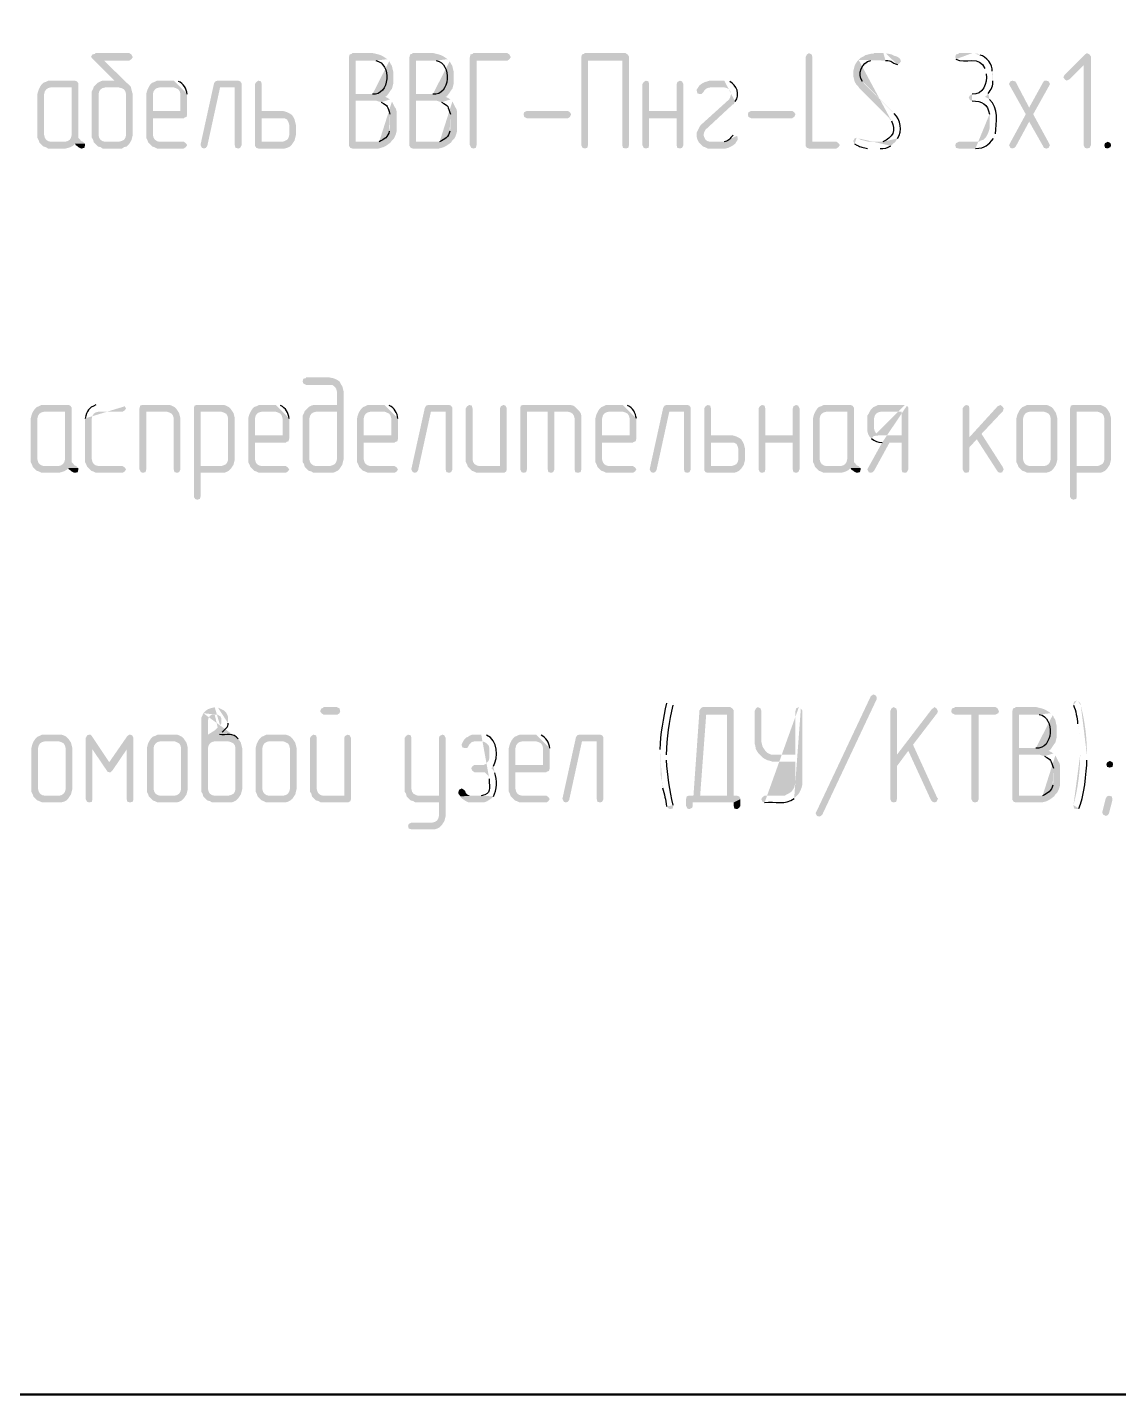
# Model space of a CAD drawing. Header units: millimetres. Extents: x -211 to 10565, y -2293 to 2244.
# Drawn here: x 5141.41 to 5175.8, y 10.02 to 53.11 of the extents above; entities that cross this region are included whole.
import ezdxf

# ---------------------------------------------------------------- set-up
doc = ezdxf.new("R2010")
doc.units = ezdxf.units.MM
doc.layers.add('PDF _Геометрия', color=7, linetype='Continuous')
doc.layers.add('PDF _Сплошная заливка', color=7, linetype='Continuous')

msp = doc.modelspace()

# ---------------------------------------------------------------- hatches: boundary and pattern name
at = {"layer": 'PDF _Сплошная заливка', "transparency": 33554559}
for points in [[(5144.629, 52.3), (5143.55, 52.3), (5143.55, 52.279), (5143.465, 52.258), (5143.423, 52.194), (5143.444, 52.152), (5144.163, 51.433), (5143.783, 51.433), (5143.719, 51.411), (5143.634, 51.369), (5143.507, 51.242), (5143.486, 51.179), (5143.444, 51.094), (5143.444, 49.634), (5143.486, 49.57), (5143.507, 49.486), (5143.867, 49.507), (5143.783, 49.528), (5143.719, 49.57), (5143.677, 49.634), (5143.656, 49.719), (5143.656, 51.009), (5143.677, 51.094), (5143.719, 51.157), (5143.783, 51.2), (5143.867, 51.221), (5144.29, 51.221), (5144.671, 51.242), (5144.608, 51.306), (5143.825, 52.067), (5144.629, 52.067), (5144.692, 52.11), (5144.735, 52.173), (5144.692, 52.258)], [(5152.31, 52.3), (5151.654, 52.3), (5151.633, 52.279), (5151.57, 52.258), (5151.548, 52.173), (5151.548, 49.38), (5151.591, 49.317), (5151.654, 49.295), (5152.479, 49.295), (5152.564, 49.317), (5152.628, 49.338), (5152.712, 49.38), (5152.776, 49.422), (5152.86, 49.486), (5151.76, 49.507), (5151.76, 50.798), (5152.416, 50.798), (5152.839, 50.84), (5152.776, 50.882), (5152.691, 50.925), (5152.733, 50.946), (5151.76, 51.009), (5151.76, 52.067), (5152.289, 52.067), (5152.755, 52.11), (5152.628, 52.194), (5152.543, 52.237), (5152.479, 52.258), (5152.395, 52.279)], [(5154.215, 52.3), (5153.559, 52.3), (5153.537, 52.279), (5153.474, 52.258), (5153.453, 52.173), (5153.453, 49.38), (5153.495, 49.317), (5153.559, 49.295), (5154.384, 49.295), (5154.469, 49.317), (5154.532, 49.338), (5154.617, 49.38), (5154.68, 49.422), (5154.765, 49.486), (5153.664, 49.507), (5153.664, 50.798), (5154.32, 50.798), (5154.744, 50.84), (5154.68, 50.882), (5154.595, 50.925), (5154.638, 50.946), (5153.664, 51.009), (5153.664, 52.067), (5154.193, 52.067), (5154.659, 52.11), (5154.532, 52.194), (5154.447, 52.237), (5154.384, 52.258), (5154.299, 52.279)], [(5156.542, 52.3), (5155.463, 52.3), (5155.442, 52.279), (5155.378, 52.258), (5155.357, 52.173), (5155.357, 49.401), (5155.4, 49.317), (5155.463, 49.295), (5155.548, 49.317), (5155.569, 49.401), (5155.569, 52.067), (5156.542, 52.067), (5156.606, 52.11), (5156.648, 52.173), (5156.606, 52.258)], [(5160.266, 52.3), (5158.976, 52.3), (5158.955, 52.279), (5158.891, 52.258), (5158.87, 52.173), (5158.87, 49.401), (5158.912, 49.317), (5158.976, 49.295), (5159.06, 49.317), (5159.081, 49.401), (5159.081, 52.067), (5160.161, 52.067), (5160.372, 52.173), (5160.372, 52.194), (5160.33, 52.258)], [(5160.372, 52.173), (5160.161, 52.067), (5160.161, 49.401), (5160.182, 49.317), (5160.266, 49.295), (5160.351, 49.317), (5160.372, 49.401)], [(5166.043, 52.3), (5165.98, 52.258), (5165.937, 52.173), (5165.937, 49.38), (5165.98, 49.317), (5166.043, 49.295), (5166.911, 49.295), (5166.974, 49.338), (5167.017, 49.401), (5166.974, 49.465), (5166.911, 49.507), (5166.149, 49.507), (5166.149, 52.194), (5166.128, 52.258)], [(5174.804, 52.3), (5174.74, 52.258), (5174.105, 51.623), (5174.063, 51.538), (5174.105, 51.475), (5174.169, 51.433), (5174.254, 51.475), (5174.698, 51.919), (5174.931, 52.194), (5174.888, 52.258)], [(5174.931, 52.194), (5174.698, 51.919), (5174.698, 49.401), (5174.74, 49.317), (5174.804, 49.295), (5174.888, 49.317), (5174.931, 49.401)], [(5142.915, 51.433), (5142.069, 51.433), (5141.984, 51.39), (5141.92, 51.369), (5141.857, 51.306), (5141.815, 51.242), (5142.809, 51.221), (5142.809, 49.719), (5142.788, 49.634), (5142.746, 49.57), (5142.682, 49.528), (5142.598, 49.507), (5142.153, 49.507), (5143.169, 49.507), (5143.105, 49.528), (5143.063, 49.592), (5143.021, 49.634), (5143.021, 51.348), (5142.978, 51.411)], [(5148.057, 51.433), (5147.401, 51.433), (5147.337, 51.411), (5147.295, 51.348), (5146.872, 49.422), (5146.872, 49.401), (5146.914, 49.317), (5146.978, 49.295), (5147.041, 49.317), (5147.084, 49.38), (5147.486, 51.221), (5147.951, 51.221), (5148.163, 51.327), (5148.163, 51.348), (5148.12, 51.411)], [(5148.163, 51.327), (5147.951, 51.221), (5147.951, 49.401), (5147.972, 49.317), (5148.057, 49.295), (5148.12, 49.317), (5148.163, 49.401)], [(5148.692, 51.433), (5148.628, 51.39), (5148.586, 51.327), (5148.586, 49.38), (5148.628, 49.317), (5148.692, 49.295), (5149.517, 49.295), (5149.602, 49.317), (5149.686, 49.359), (5149.75, 49.422), (5149.792, 49.486), (5148.798, 49.507), (5148.798, 50.248), (5149.454, 50.248), (5149.792, 50.29), (5149.75, 50.353), (5149.686, 50.396), (5149.602, 50.438), (5149.538, 50.459), (5149.454, 50.48), (5148.798, 50.48), (5148.798, 51.327), (5148.776, 51.411)], [(5160.901, 51.433), (5160.838, 51.39), (5160.795, 51.327), (5160.795, 49.401), (5160.838, 49.317), (5160.901, 49.295), (5160.986, 49.317), (5161.007, 49.401), (5161.007, 50.248), (5161.875, 50.248), (5161.007, 50.48), (5161.007, 51.327), (5160.986, 51.411)], [(5161.98, 51.433), (5161.896, 51.39), (5161.875, 51.327), (5161.875, 50.48), (5161.007, 50.48), (5161.875, 50.248), (5161.875, 49.401), (5161.896, 49.317), (5161.98, 49.295), (5162.044, 49.317), (5162.086, 49.401), (5162.086, 51.327), (5162.044, 51.411)], [(5172.455, 51.433), (5172.391, 51.411), (5172.349, 51.327), (5172.37, 51.284), (5172.878, 50.375), (5172.984, 50.142), (5173.428, 49.359), (5173.449, 49.317), (5173.513, 49.295), (5173.534, 49.295), (5173.598, 49.317), (5173.64, 49.401), (5173.619, 49.443), (5173.111, 50.375), (5172.984, 50.586), (5172.561, 51.39), (5172.54, 51.411)], [(5173.534, 51.433), (5173.471, 51.433), (5173.428, 51.39), (5172.984, 50.586), (5173.111, 50.375), (5173.619, 51.284), (5173.64, 51.327), (5173.598, 51.411)], [(5141.815, 51.242), (5141.772, 51.157), (5141.751, 51.094), (5141.73, 51.009), (5141.73, 49.634), (5141.772, 49.549), (5141.793, 49.486), (5141.857, 49.422), (5141.92, 49.359), (5141.984, 49.338), (5142.069, 49.295), (5142.619, 49.295), (5142.703, 49.317), (5142.767, 49.338), (5142.851, 49.38), (5142.915, 49.443), (5143.232, 49.443), (5143.169, 49.507), (5142.153, 49.507), (5142.069, 49.528), (5142.005, 49.57), (5141.963, 49.634), (5141.942, 49.719), (5141.942, 51.009), (5141.963, 51.094), (5142.005, 51.157), (5142.069, 51.2), (5142.153, 51.221), (5142.809, 51.221)], [(5144.671, 51.242), (5144.29, 51.221), (5144.375, 51.2), (5144.46, 51.157), (5144.502, 51.094), (5144.523, 51.009), (5144.523, 49.719), (5144.502, 49.634), (5144.46, 49.57), (5144.375, 49.528), (5144.29, 49.507), (5143.867, 49.507), (5143.507, 49.486), (5143.634, 49.359), (5143.719, 49.338), (5143.783, 49.295), (5144.396, 49.295), (5144.46, 49.338), (5144.544, 49.359), (5144.608, 49.422), (5144.692, 49.549), (5144.735, 49.719), (5144.735, 51.009), (5144.714, 51.073), (5144.692, 51.157)], [(5145.243, 51.242), (5145.2, 51.157), (5145.179, 51.094), (5145.158, 51.009), (5145.158, 49.634), (5145.2, 49.549), (5145.221, 49.486), (5145.348, 49.359), (5145.412, 49.338), (5145.497, 49.295), (5146.343, 49.295), (5146.406, 49.338), (5146.449, 49.401), (5146.406, 49.465), (5146.343, 49.507), (5145.581, 49.507), (5145.497, 49.528), (5145.433, 49.57), (5145.391, 49.634), (5145.37, 49.719), (5145.37, 50.248), (5146.343, 50.248), (5146.364, 50.269), (5146.428, 50.29), (5146.449, 50.375), (5145.37, 50.48), (5145.37, 51.009), (5145.391, 51.094), (5145.433, 51.157), (5145.497, 51.2), (5145.581, 51.221), (5146.026, 51.221)], [(5162.552, 51.221), (5162.509, 51.157), (5162.509, 51.115), (5162.531, 51.031), (5162.615, 51.009), (5162.658, 51.009), (5162.721, 51.073), (5162.742, 51.115), (5162.806, 51.179), (5162.848, 51.2), (5162.933, 51.221), (5163.377, 51.221)], [(5158.447, 50.248), (5157.156, 50.248), (5157.071, 50.29), (5157.05, 50.375), (5157.071, 50.438), (5157.156, 50.48), (5158.447, 50.48), (5158.51, 50.438), (5158.552, 50.375), (5158.51, 50.29)], [(5165.514, 50.248), (5164.223, 50.248), (5164.139, 50.29), (5164.118, 50.375), (5164.139, 50.438), (5164.223, 50.48), (5165.514, 50.48), (5165.578, 50.438), (5165.62, 50.375), (5165.578, 50.29)], [(5149.792, 50.29), (5149.454, 50.248), (5149.517, 50.248), (5149.602, 50.205), (5149.644, 50.121), (5149.665, 50.036), (5149.665, 49.719), (5149.644, 49.634), (5149.602, 49.57), (5149.517, 49.528), (5149.454, 49.507), (5148.798, 49.507), (5149.792, 49.486), (5149.834, 49.549), (5149.877, 49.719), (5149.877, 50.036), (5149.834, 50.205)], [(5172.878, 50.375), (5172.37, 49.443), (5172.349, 49.401), (5172.391, 49.317), (5172.455, 49.295), (5172.518, 49.317), (5172.561, 49.359), (5172.984, 50.142)], [(5143.232, 49.443), (5142.915, 49.443), (5142.936, 49.401), (5143, 49.359), (5143.021, 49.338), (5143.105, 49.295), (5143.127, 49.295), (5143.211, 49.317), (5143.232, 49.401)], [(5175.46, 49.507), (5175.544, 49.465), (5175.565, 49.401), (5175.544, 49.338), (5175.46, 49.295), (5175.375, 49.317), (5175.354, 49.401), (5175.375, 49.465)], [(5150.935, 42.08), (5150.194, 42.08), (5150.194, 42.059), (5150.109, 42.037), (5150.088, 41.953), (5150.109, 41.889), (5150.194, 41.847), (5151.019, 41.847), (5151.104, 41.783), (5151.146, 41.72), (5151.167, 41.635), (5151.167, 41.212), (5150.427, 41.212), (5150.363, 41.191), (5150.279, 41.149), (5150.152, 41.022), (5151.167, 41), (5151.167, 39.498), (5151.146, 39.413), (5151.104, 39.35), (5151.019, 39.308), (5150.935, 39.286), (5150.512, 39.286), (5150.152, 39.265), (5150.279, 39.138), (5150.363, 39.117), (5150.427, 39.075), (5151.041, 39.075), (5151.104, 39.096), (5151.189, 39.138), (5151.252, 39.202), (5151.337, 39.329), (5151.358, 39.413), (5151.379, 39.498), (5151.379, 41.635), (5151.358, 41.72), (5151.337, 41.805), (5151.294, 41.868), (5151.252, 41.953), (5151.189, 41.995), (5151.104, 42.037), (5151.041, 42.059)], [(5141.603, 41.022), (5141.561, 40.937), (5141.54, 40.874), (5141.518, 40.789), (5141.518, 39.413), (5141.561, 39.329), (5141.582, 39.265), (5141.709, 39.138), (5141.772, 39.117), (5141.857, 39.075), (5142.407, 39.075), (5142.492, 39.096), (5142.555, 39.117), (5142.64, 39.16), (5142.703, 39.223), (5143.021, 39.223), (5142.957, 39.286), (5141.942, 39.286), (5141.857, 39.308), (5141.793, 39.35), (5141.751, 39.413), (5141.73, 39.498), (5141.73, 40.789), (5141.751, 40.874), (5141.793, 40.937), (5141.857, 40.979), (5141.942, 41), (5142.598, 41)], [(5142.703, 41.212), (5141.857, 41.212), (5141.772, 41.17), (5141.709, 41.149), (5141.645, 41.085), (5141.603, 41.022), (5142.598, 41), (5142.598, 39.498), (5142.576, 39.413), (5142.534, 39.35), (5142.471, 39.308), (5142.386, 39.286), (5141.942, 39.286), (5142.957, 39.286), (5142.894, 39.308), (5142.851, 39.371), (5142.809, 39.413), (5142.809, 41.127), (5142.767, 41.191)], [(5145.814, 41.212), (5145.031, 41.212), (5144.967, 41.191), (5144.946, 41.106), (5144.946, 39.181), (5144.989, 39.096), (5145.052, 39.075), (5145.137, 39.096), (5145.158, 39.181), (5145.158, 41), (5145.814, 41), (5146.152, 41.022), (5146.11, 41.085), (5146.047, 41.149), (5145.962, 41.191), (5145.899, 41.212)], [(5146.152, 41.022), (5145.814, 41), (5145.877, 40.979), (5145.962, 40.937), (5146.004, 40.874), (5146.026, 40.789), (5146.026, 39.181), (5146.047, 39.096), (5146.131, 39.075), (5146.195, 39.096), (5146.237, 39.181), (5146.237, 40.789), (5146.195, 40.958)], [(5147.528, 41.212), (5146.745, 41.212), (5146.681, 41.191), (5146.66, 41.106), (5146.66, 38.313), (5146.703, 38.25), (5146.766, 38.228), (5146.851, 38.25), (5146.872, 38.334), (5146.872, 39.075), (5147.613, 39.075), (5147.676, 39.096), (5147.761, 39.138), (5147.824, 39.202), (5147.866, 39.265), (5146.872, 39.286), (5146.872, 41), (5147.528, 41), (5147.866, 41.022), (5147.824, 41.085), (5147.761, 41.149), (5147.676, 41.191), (5147.613, 41.212)], [(5147.866, 41.022), (5147.528, 41), (5147.591, 40.979), (5147.676, 40.937), (5147.718, 40.874), (5147.74, 40.789), (5147.74, 39.498), (5147.718, 39.413), (5147.676, 39.35), (5147.591, 39.308), (5147.528, 39.286), (5146.872, 39.286), (5147.866, 39.265), (5147.909, 39.329), (5147.951, 39.498), (5147.951, 40.789), (5147.909, 40.958)], [(5148.459, 41.022), (5148.417, 40.937), (5148.395, 40.874), (5148.374, 40.789), (5148.374, 39.413), (5148.417, 39.329), (5148.438, 39.265), (5148.565, 39.138), (5148.628, 39.117), (5148.713, 39.075), (5149.559, 39.075), (5149.623, 39.117), (5149.665, 39.181), (5149.623, 39.244), (5149.559, 39.286), (5148.798, 39.286), (5148.713, 39.308), (5148.649, 39.35), (5148.607, 39.413), (5148.586, 39.498), (5148.586, 40.027), (5149.559, 40.027), (5149.58, 40.048), (5149.644, 40.069), (5149.665, 40.154), (5148.586, 40.26), (5148.586, 40.789), (5148.607, 40.874), (5148.649, 40.937), (5148.713, 40.979), (5148.798, 41), (5149.242, 41)], [(5150.152, 41.022), (5150.131, 40.958), (5150.088, 40.874), (5150.088, 39.413), (5150.131, 39.35), (5150.152, 39.265), (5150.512, 39.286), (5150.427, 39.308), (5150.363, 39.35), (5150.321, 39.413), (5150.3, 39.498), (5150.3, 40.789), (5150.321, 40.874), (5150.363, 40.937), (5150.427, 40.979), (5150.512, 41), (5151.167, 41)], [(5151.887, 41.022), (5151.845, 40.937), (5151.823, 40.874), (5151.802, 40.789), (5151.802, 39.413), (5151.845, 39.329), (5151.866, 39.265), (5151.993, 39.138), (5152.056, 39.117), (5152.141, 39.075), (5152.987, 39.075), (5153.051, 39.117), (5153.093, 39.181), (5153.051, 39.244), (5152.987, 39.286), (5152.226, 39.286), (5152.141, 39.308), (5152.077, 39.35), (5152.035, 39.413), (5152.014, 39.498), (5152.014, 40.027), (5152.987, 40.027), (5153.008, 40.048), (5153.072, 40.069), (5153.093, 40.154), (5152.014, 40.26), (5152.014, 40.789), (5152.035, 40.874), (5152.077, 40.937), (5152.141, 40.979), (5152.226, 41), (5152.67, 41)], [(5154.701, 41.212), (5154.045, 41.212), (5153.982, 41.191), (5153.94, 41.127), (5153.516, 39.202), (5153.516, 39.181), (5153.559, 39.096), (5153.622, 39.075), (5153.686, 39.096), (5153.728, 39.16), (5154.13, 41), (5154.595, 41), (5154.807, 41.106), (5154.807, 41.127), (5154.765, 41.191)], [(5154.807, 41.106), (5154.595, 41), (5154.595, 39.181), (5154.617, 39.096), (5154.701, 39.075), (5154.765, 39.096), (5154.807, 39.181)], [(5155.336, 41.212), (5155.273, 41.17), (5155.23, 41.106), (5155.23, 39.413), (5155.273, 39.329), (5155.294, 39.265), (5155.654, 39.286), (5155.569, 39.308), (5155.505, 39.35), (5155.463, 39.413), (5155.442, 39.498), (5155.442, 41.106), (5155.421, 41.191)], [(5156.415, 41.212), (5156.331, 41.17), (5156.309, 41.106), (5156.309, 39.286), (5155.654, 39.286), (5155.294, 39.265), (5155.421, 39.138), (5155.484, 39.117), (5155.569, 39.075), (5156.436, 39.075), (5156.5, 39.117), (5156.521, 39.181), (5156.521, 41.106), (5156.479, 41.191)], [(5158.447, 41.212), (5157.029, 41.212), (5156.965, 41.191), (5156.944, 41.106), (5156.944, 39.181), (5156.987, 39.096), (5157.05, 39.075), (5157.135, 39.096), (5157.156, 39.181), (5157.156, 41), (5158.447, 41), (5158.806, 41.022), (5158.743, 41.085), (5158.679, 41.149), (5158.616, 41.191), (5158.531, 41.212)], [(5158.023, 41), (5157.812, 41), (5157.812, 39.181), (5157.833, 39.096), (5157.918, 39.075), (5157.981, 39.096), (5158.023, 39.181)], [(5158.806, 41.022), (5158.447, 41), (5158.531, 40.979), (5158.595, 40.937), (5158.637, 40.874), (5158.658, 40.789), (5158.658, 39.181), (5158.679, 39.096), (5158.764, 39.075), (5158.849, 39.096), (5158.87, 39.181), (5158.87, 40.874), (5158.849, 40.958)], [(5159.399, 41.022), (5159.357, 40.937), (5159.335, 40.874), (5159.314, 40.789), (5159.314, 39.413), (5159.357, 39.329), (5159.378, 39.265), (5159.505, 39.138), (5159.568, 39.117), (5159.653, 39.075), (5160.499, 39.075), (5160.563, 39.117), (5160.605, 39.181), (5160.563, 39.244), (5160.499, 39.286), (5159.737, 39.286), (5159.653, 39.308), (5159.589, 39.35), (5159.547, 39.413), (5159.526, 39.498), (5159.526, 40.027), (5160.499, 40.027), (5160.52, 40.048), (5160.584, 40.069), (5160.605, 40.154), (5159.526, 40.26), (5159.526, 40.789), (5159.547, 40.874), (5159.589, 40.937), (5159.653, 40.979), (5159.737, 41), (5160.182, 41)], [(5162.213, 41.212), (5161.557, 41.212), (5161.494, 41.191), (5161.451, 41.127), (5161.028, 39.202), (5161.028, 39.181), (5161.071, 39.096), (5161.134, 39.075), (5161.198, 39.096), (5161.24, 39.16), (5161.642, 41), (5162.107, 41), (5162.319, 41.106), (5162.319, 41.127), (5162.277, 41.191)], [(5162.319, 41.106), (5162.107, 41), (5162.107, 39.181), (5162.129, 39.096), (5162.213, 39.075), (5162.277, 39.096), (5162.319, 39.181)], [(5162.848, 41.212), (5162.785, 41.17), (5162.742, 41.106), (5162.742, 39.16), (5162.785, 39.096), (5162.848, 39.075), (5163.673, 39.075), (5163.758, 39.096), (5163.843, 39.138), (5163.906, 39.202), (5163.948, 39.265), (5162.954, 39.286), (5162.954, 40.027), (5163.61, 40.027), (5163.948, 40.069), (5163.906, 40.133), (5163.843, 40.175), (5163.758, 40.218), (5163.694, 40.239), (5163.61, 40.26), (5162.954, 40.26), (5162.954, 41.106), (5162.933, 41.191)], [(5164.562, 41.212), (5164.499, 41.17), (5164.456, 41.106), (5164.456, 39.181), (5164.499, 39.096), (5164.562, 39.075), (5164.647, 39.096), (5164.668, 39.181), (5164.668, 40.027), (5165.535, 40.027), (5164.668, 40.26), (5164.668, 41.106), (5164.647, 41.191)], [(5165.641, 41.212), (5165.557, 41.17), (5165.535, 41.106), (5165.535, 40.26), (5164.668, 40.26), (5165.535, 40.027), (5165.535, 39.181), (5165.557, 39.096), (5165.641, 39.075), (5165.705, 39.096), (5165.747, 39.181), (5165.747, 41.106), (5165.705, 41.191)], [(5166.255, 41.022), (5166.213, 40.937), (5166.191, 40.874), (5166.17, 40.789), (5166.17, 39.413), (5166.213, 39.329), (5166.234, 39.265), (5166.361, 39.138), (5166.424, 39.117), (5166.509, 39.075), (5167.059, 39.075), (5167.144, 39.096), (5167.207, 39.117), (5167.292, 39.16), (5167.355, 39.223), (5167.673, 39.223), (5167.609, 39.286), (5166.593, 39.286), (5166.509, 39.308), (5166.445, 39.35), (5166.403, 39.413), (5166.382, 39.498), (5166.382, 40.789), (5166.403, 40.874), (5166.445, 40.937), (5166.509, 40.979), (5166.593, 41), (5167.249, 41)], [(5167.355, 41.212), (5166.509, 41.212), (5166.424, 41.17), (5166.361, 41.149), (5166.297, 41.085), (5166.255, 41.022), (5167.249, 41), (5167.249, 39.498), (5167.228, 39.413), (5167.186, 39.35), (5167.122, 39.308), (5167.038, 39.286), (5166.593, 39.286), (5167.609, 39.286), (5167.546, 39.308), (5167.503, 39.371), (5167.461, 39.413), (5167.461, 41.127), (5167.419, 41.191)], [(5167.969, 41.022), (5167.927, 40.937), (5167.884, 40.874), (5167.884, 40.387), (5167.905, 40.302), (5167.948, 40.218), (5168.307, 40.26), (5168.223, 40.26), (5168.159, 40.323), (5168.117, 40.387), (5168.096, 40.471), (5168.096, 40.789), (5168.117, 40.874), (5168.159, 40.937), (5168.223, 40.979), (5168.307, 41), (5168.963, 41)], [(5170.995, 41.212), (5170.931, 41.17), (5170.889, 41.106), (5170.889, 39.181), (5170.931, 39.096), (5170.995, 39.075), (5171.079, 39.096), (5171.101, 39.181), (5171.101, 39.879), (5171.333, 40.133), (5171.101, 40.196), (5171.101, 41.106), (5171.079, 41.191)], [(5172.074, 41.212), (5171.989, 41.17), (5171.101, 40.196), (5171.333, 40.133), (5171.989, 39.117), (5172.011, 39.096), (5172.074, 39.075), (5172.137, 39.096), (5172.18, 39.181), (5172.159, 39.244), (5171.482, 40.302), (5172.159, 41.022), (5172.18, 41.106), (5172.137, 41.17)], [(5172.666, 41.022), (5172.624, 40.937), (5172.603, 40.874), (5172.582, 40.789), (5172.582, 39.413), (5172.624, 39.329), (5172.645, 39.265), (5173.005, 39.286), (5172.92, 39.308), (5172.857, 39.35), (5172.815, 39.413), (5172.793, 39.498), (5172.793, 40.789), (5172.815, 40.874), (5172.857, 40.937), (5172.92, 40.979), (5173.005, 41), (5173.449, 41)], [(5173.449, 41.212), (5172.92, 41.212), (5172.836, 41.17), (5172.772, 41.149), (5172.709, 41.085), (5172.666, 41.022), (5173.449, 41), (5173.513, 40.979), (5173.598, 40.937), (5173.64, 40.874), (5173.661, 40.789), (5173.661, 39.498), (5173.64, 39.413), (5173.598, 39.35), (5173.534, 39.308), (5173.449, 39.286), (5173.005, 39.286), (5172.645, 39.265), (5172.772, 39.138), (5172.836, 39.117), (5172.92, 39.075), (5173.513, 39.075), (5173.598, 39.096), (5173.682, 39.138), (5173.746, 39.202), (5173.83, 39.329), (5173.873, 39.498), (5173.873, 40.789), (5173.83, 40.958), (5173.746, 41.085), (5173.682, 41.149), (5173.598, 41.191), (5173.534, 41.212)], [(5175.142, 41.212), (5174.359, 41.212), (5174.296, 41.191), (5174.275, 41.106), (5174.275, 38.313), (5174.317, 38.25), (5174.38, 38.228), (5174.465, 38.25), (5174.486, 38.334), (5174.486, 39.075), (5175.227, 39.075), (5175.29, 39.096), (5175.375, 39.138), (5175.439, 39.202), (5175.481, 39.265), (5174.486, 39.286), (5174.486, 41), (5175.142, 41), (5175.481, 41.022), (5175.439, 41.085), (5175.375, 41.149), (5175.29, 41.191), (5175.227, 41.212)], [(5175.481, 41.022), (5175.142, 41), (5175.206, 40.979), (5175.29, 40.937), (5175.333, 40.874), (5175.354, 40.789), (5175.354, 39.498), (5175.333, 39.413), (5175.29, 39.35), (5175.206, 39.308), (5175.142, 39.286), (5174.486, 39.286), (5175.481, 39.265), (5175.523, 39.329), (5175.565, 39.498), (5175.565, 40.789), (5175.523, 40.958)], [(5163.948, 40.069), (5163.61, 40.027), (5163.673, 40.027), (5163.758, 39.985), (5163.8, 39.9), (5163.821, 39.816), (5163.821, 39.498), (5163.8, 39.413), (5163.758, 39.35), (5163.673, 39.308), (5163.61, 39.286), (5162.954, 39.286), (5163.948, 39.265), (5163.991, 39.329), (5164.012, 39.413), (5164.033, 39.498), (5164.033, 39.816), (5164.012, 39.9), (5163.991, 39.985)], [(5168.35, 40.027), (5167.905, 39.223), (5167.884, 39.181), (5167.927, 39.096), (5167.99, 39.075), (5168.054, 39.096), (5168.096, 39.138), (5168.583, 40.027), (5168.963, 40.027)], [(5143.021, 39.223), (5142.703, 39.223), (5142.724, 39.181), (5142.788, 39.138), (5142.809, 39.117), (5142.894, 39.075), (5142.915, 39.075), (5143, 39.096), (5143.021, 39.181)], [(5167.673, 39.223), (5167.355, 39.223), (5167.376, 39.181), (5167.44, 39.138), (5167.461, 39.117), (5167.546, 39.075), (5167.567, 39.075), (5167.651, 39.096), (5167.673, 39.181)], [(5168.18, 31.944), (5166.466, 28.304), (5166.424, 28.262), (5166.361, 28.241), (5166.297, 28.262), (5166.255, 28.347), (5166.276, 28.389), (5167.99, 32.028), (5168.011, 32.05), (5168.075, 32.092), (5168.159, 32.05), (5168.18, 31.986)], [(5151.167, 31.69), (5150.744, 31.69), (5150.744, 31.669), (5150.681, 31.648), (5150.638, 31.563), (5150.681, 31.499), (5150.744, 31.457), (5151.189, 31.457), (5151.252, 31.499), (5151.273, 31.563), (5151.252, 31.648)], [(5163.673, 31.563), (5163.462, 31.457), (5163.462, 28.897), (5162.256, 28.897), (5162.192, 28.876), (5162.171, 28.791), (5162.171, 28.579), (5162.213, 28.495), (5162.277, 28.474), (5162.361, 28.516), (5162.383, 28.579), (5162.383, 28.685), (5163.673, 28.685), (5163.885, 28.791), (5163.885, 28.812), (5163.843, 28.876), (5163.779, 28.897), (5163.673, 28.897)], [(5163.568, 31.69), (5162.7, 31.69), (5162.658, 31.669), (5162.636, 31.648), (5162.594, 31.584), (5162.404, 28.897), (5162.615, 28.897), (5162.806, 31.457), (5163.462, 31.457), (5163.673, 31.563), (5163.673, 31.584), (5163.631, 31.648)], [(5164.435, 31.69), (5164.372, 31.648), (5164.329, 31.563), (5164.329, 30.547), (5164.35, 30.484), (5164.372, 30.357), (5164.456, 30.23), (5164.52, 30.166), (5164.964, 30.188), (5164.879, 30.188), (5164.816, 30.209), (5164.731, 30.251), (5164.668, 30.314), (5164.583, 30.441), (5164.562, 30.526), (5164.541, 30.611), (5164.541, 31.584), (5164.52, 31.648)], [(5168.709, 31.69), (5168.646, 31.648), (5168.604, 31.563), (5168.604, 28.791), (5168.646, 28.706), (5168.709, 28.685), (5168.794, 28.706), (5168.815, 28.791), (5168.815, 31.584), (5168.794, 31.648)], [(5170, 31.69), (5169.979, 31.669), (5169.916, 31.626), (5168.815, 30.188), (5168.815, 29.828), (5169.175, 30.314), (5169.323, 30.505), (5170.085, 31.499), (5170.106, 31.563), (5170.064, 31.648)], [(5171.926, 31.69), (5170.635, 31.69), (5170.635, 31.669), (5170.55, 31.648), (5170.529, 31.563), (5170.55, 31.499), (5170.635, 31.457), (5171.164, 31.457), (5171.164, 28.791), (5171.206, 28.706), (5171.27, 28.685), (5171.355, 28.706), (5171.397, 28.791), (5171.397, 31.457), (5171.926, 31.457), (5172.011, 31.499), (5172.032, 31.563), (5171.989, 31.648)], [(5173.217, 31.69), (5172.561, 31.69), (5172.54, 31.669), (5172.476, 31.648), (5172.455, 31.563), (5172.455, 28.77), (5172.497, 28.706), (5172.561, 28.685), (5173.386, 28.685), (5173.471, 28.706), (5173.534, 28.727), (5173.619, 28.77), (5173.682, 28.812), (5173.767, 28.876), (5172.666, 28.897), (5172.666, 30.188), (5173.322, 30.188), (5173.746, 30.23), (5173.682, 30.272), (5173.598, 30.314), (5173.64, 30.336), (5172.666, 30.399), (5172.666, 31.457), (5173.196, 31.457), (5173.661, 31.499), (5173.598, 31.542), (5173.534, 31.584), (5173.449, 31.626), (5173.386, 31.648), (5173.301, 31.669)], [(5141.624, 30.632), (5141.582, 30.547), (5141.561, 30.484), (5141.54, 30.399), (5141.54, 29.024), (5141.582, 28.939), (5141.603, 28.876), (5141.963, 28.897), (5141.878, 28.918), (5141.815, 28.96), (5141.772, 29.024), (5141.751, 29.108), (5141.751, 30.399), (5141.772, 30.484), (5141.815, 30.547), (5141.878, 30.59), (5141.963, 30.611), (5142.407, 30.611)], [(5142.407, 30.822), (5141.878, 30.822), (5141.793, 30.78), (5141.73, 30.759), (5141.666, 30.695), (5141.624, 30.632), (5142.407, 30.611), (5142.471, 30.59), (5142.555, 30.547), (5142.598, 30.484), (5142.619, 30.399), (5142.619, 29.108), (5142.598, 29.024), (5142.555, 28.96), (5142.492, 28.918), (5142.407, 28.897), (5141.963, 28.897), (5141.603, 28.876), (5141.73, 28.749), (5141.793, 28.727), (5141.878, 28.685), (5142.471, 28.685), (5142.555, 28.706), (5142.64, 28.749), (5142.703, 28.812), (5142.788, 28.939), (5142.83, 29.108), (5142.83, 30.399), (5142.809, 30.484), (5142.788, 30.568), (5142.703, 30.695), (5142.64, 30.759), (5142.555, 30.801), (5142.492, 30.822)], [(5143.359, 30.822), (5143.296, 30.801), (5143.253, 30.717), (5143.465, 30.357), (5143.909, 29.701), (5143.994, 29.955), (5143.444, 30.78), (5143.402, 30.822)], [(5143.253, 30.717), (5143.253, 28.791), (5143.296, 28.706), (5143.359, 28.685), (5143.444, 28.706), (5143.465, 28.791), (5143.465, 30.357)], [(5144.65, 30.822), (5144.629, 30.822), (5144.565, 30.78), (5143.994, 29.955), (5143.909, 29.701), (5143.931, 29.659), (5143.994, 29.637), (5144.036, 29.637), (5144.1, 29.701), (5144.544, 30.357), (5144.756, 30.717), (5144.714, 30.801)], [(5144.756, 30.717), (5144.544, 30.357), (5144.544, 28.791), (5144.565, 28.706), (5144.65, 28.685), (5144.714, 28.706), (5144.735, 28.706), (5144.756, 28.791)], [(5145.264, 30.632), (5145.221, 30.547), (5145.2, 30.484), (5145.179, 30.399), (5145.179, 29.024), (5145.221, 28.939), (5145.243, 28.876), (5145.602, 28.897), (5145.518, 28.918), (5145.454, 28.96), (5145.412, 29.024), (5145.391, 29.108), (5145.391, 30.399), (5145.412, 30.484), (5145.454, 30.547), (5145.518, 30.59), (5145.602, 30.611), (5146.047, 30.611)], [(5146.047, 30.822), (5145.518, 30.822), (5145.433, 30.78), (5145.37, 30.759), (5145.306, 30.695), (5145.264, 30.632), (5146.047, 30.611), (5146.11, 30.59), (5146.195, 30.547), (5146.237, 30.484), (5146.258, 30.399), (5146.258, 29.108), (5146.237, 29.024), (5146.195, 28.96), (5146.131, 28.918), (5146.047, 28.897), (5145.602, 28.897), (5145.243, 28.876), (5145.37, 28.749), (5145.433, 28.727), (5145.518, 28.685), (5146.11, 28.685), (5146.195, 28.706), (5146.279, 28.749), (5146.343, 28.812), (5146.428, 28.939), (5146.47, 29.108), (5146.47, 30.399), (5146.428, 30.568), (5146.343, 30.695), (5146.279, 30.759), (5146.195, 30.801), (5146.131, 30.822)], [(5148.099, 30.632), (5147.74, 30.611), (5147.824, 30.59), (5147.909, 30.547), (5147.951, 30.484), (5147.972, 30.399), (5147.972, 29.108), (5147.951, 29.024), (5147.909, 28.96), (5147.824, 28.918), (5147.74, 28.897), (5147.316, 28.897), (5146.957, 28.876), (5147.084, 28.749), (5147.168, 28.727), (5147.232, 28.685), (5147.845, 28.685), (5147.909, 28.706), (5147.993, 28.749), (5148.057, 28.812), (5148.142, 28.939), (5148.163, 29.024), (5148.184, 29.108), (5148.184, 30.399), (5148.163, 30.484), (5148.142, 30.568)], [(5148.692, 30.632), (5148.649, 30.547), (5148.628, 30.484), (5148.607, 30.399), (5148.607, 29.024), (5148.649, 28.939), (5148.671, 28.876), (5149.03, 28.897), (5148.946, 28.918), (5148.882, 28.96), (5148.84, 29.024), (5148.819, 29.108), (5148.819, 30.399), (5148.84, 30.484), (5148.882, 30.547), (5148.946, 30.59), (5149.03, 30.611), (5149.475, 30.611)], [(5149.475, 30.822), (5148.946, 30.822), (5148.861, 30.78), (5148.798, 30.759), (5148.734, 30.695), (5148.692, 30.632), (5149.475, 30.611), (5149.538, 30.59), (5149.623, 30.547), (5149.665, 30.484), (5149.686, 30.399), (5149.686, 29.108), (5149.665, 29.024), (5149.623, 28.96), (5149.559, 28.918), (5149.475, 28.897), (5149.03, 28.897), (5148.671, 28.876), (5148.734, 28.812), (5148.798, 28.749), (5148.861, 28.727), (5148.946, 28.685), (5149.538, 28.685), (5149.623, 28.706), (5149.707, 28.749), (5149.771, 28.812), (5149.856, 28.939), (5149.898, 29.108), (5149.898, 30.399), (5149.856, 30.568), (5149.771, 30.695), (5149.707, 30.759), (5149.623, 30.801), (5149.559, 30.822)], [(5150.427, 30.822), (5150.363, 30.78), (5150.321, 30.717), (5150.321, 29.024), (5150.363, 28.96), (5150.385, 28.876), (5150.744, 28.897), (5150.66, 28.918), (5150.596, 28.96), (5150.554, 29.024), (5150.533, 29.108), (5150.533, 30.717), (5150.512, 30.801)], [(5151.506, 30.822), (5151.421, 30.78), (5151.4, 30.717), (5151.4, 28.897), (5150.744, 28.897), (5150.385, 28.876), (5150.512, 28.749), (5150.596, 28.727), (5150.66, 28.685), (5151.527, 28.685), (5151.591, 28.727), (5151.612, 28.791), (5151.612, 30.717), (5151.57, 30.801)], [(5153.411, 30.822), (5153.347, 30.78), (5153.305, 30.717), (5153.305, 29.024), (5153.347, 28.96), (5153.368, 28.876), (5153.728, 28.897), (5153.664, 28.918), (5153.58, 28.96), (5153.537, 29.024), (5153.516, 29.108), (5153.516, 30.717), (5153.495, 30.801)], [(5154.49, 30.822), (5154.405, 30.78), (5154.384, 30.717), (5154.384, 28.897), (5153.728, 28.897), (5153.368, 28.876), (5153.432, 28.812), (5153.495, 28.749), (5153.58, 28.727), (5153.643, 28.685), (5154.384, 28.685), (5154.384, 28.262), (5154.363, 28.177), (5154.32, 28.114), (5154.257, 28.071), (5154.172, 28.05), (5153.516, 28.05), (5153.432, 28.008), (5153.411, 27.945), (5153.432, 27.86), (5153.516, 27.839), (5154.257, 27.839), (5154.32, 27.86), (5154.405, 27.902), (5154.469, 27.966), (5154.553, 28.093), (5154.595, 28.262), (5154.595, 30.717), (5154.553, 30.801)], [(5155.146, 30.611), (5155.103, 30.526), (5155.103, 30.484), (5155.124, 30.42), (5155.209, 30.399), (5155.273, 30.399), (5155.315, 30.463), (5155.336, 30.505), (5155.421, 30.59), (5155.505, 30.611), (5155.717, 30.611)], [(5156.669, 30.632), (5156.627, 30.547), (5156.606, 30.484), (5156.585, 30.399), (5156.585, 29.024), (5156.627, 28.939), (5156.648, 28.876), (5156.775, 28.749), (5156.838, 28.727), (5156.923, 28.685), (5157.77, 28.685), (5157.833, 28.727), (5157.875, 28.791), (5157.833, 28.854), (5157.77, 28.897), (5157.008, 28.897), (5156.923, 28.918), (5156.86, 28.96), (5156.817, 29.024), (5156.796, 29.108), (5156.796, 29.637), (5157.77, 29.637), (5157.791, 29.659), (5157.854, 29.68), (5157.875, 29.764), (5156.796, 29.87), (5156.796, 30.399), (5156.817, 30.484), (5156.86, 30.547), (5156.923, 30.59), (5157.008, 30.611), (5157.452, 30.611)], [(5159.462, 30.822), (5158.806, 30.822), (5158.743, 30.801), (5158.701, 30.738), (5158.277, 28.812), (5158.277, 28.791), (5158.32, 28.706), (5158.383, 28.685), (5158.447, 28.706), (5158.489, 28.77), (5158.891, 30.611), (5159.357, 30.611), (5159.568, 30.717), (5159.568, 30.738), (5159.526, 30.801)], [(5159.568, 30.717), (5159.357, 30.611), (5159.357, 28.791), (5159.378, 28.706), (5159.462, 28.685), (5159.526, 28.706), (5159.568, 28.791)], [(5169.323, 30.505), (5169.175, 30.314), (5169.894, 28.749), (5169.937, 28.706), (5170, 28.685), (5170.064, 28.706), (5170.106, 28.791), (5170.106, 28.812), (5170.085, 28.833)], [(5175.523, 29.997), (5175.46, 29.955), (5175.439, 29.955), (5175.417, 29.891), (5175.439, 29.807), (5175.523, 29.785), (5175.608, 29.807), (5175.629, 29.891), (5175.608, 29.955)], [(5155.103, 29.129), (5155.019, 29.087), (5154.998, 29.024), (5154.998, 28.96), (5155.061, 28.876), (5155.4, 28.897), (5155.357, 28.897), (5155.273, 28.939), (5155.23, 28.981), (5155.209, 29.045), (5155.167, 29.087)], [(5175.502, 28.897), (5175.439, 28.876), (5175.396, 28.812), (5175.29, 28.389), (5175.29, 28.368), (5175.312, 28.304), (5175.396, 28.262), (5175.46, 28.283), (5175.502, 28.347), (5175.608, 28.77), (5175.608, 28.791), (5175.587, 28.876)], [(5163.885, 28.791), (5163.673, 28.685), (5163.673, 28.579), (5163.694, 28.495), (5163.779, 28.474), (5163.843, 28.516), (5163.885, 28.579)]]:
    msp.add_hatch(color=256, dxfattribs=at).paths.add_polyline_path(points)
h = msp.add_hatch(color=256, dxfattribs=at)
h.paths.add_polyline_path([(5168.392, 52.3), (5168.096, 52.3), (5168.075, 52.279), (5167.99, 52.279), (5167.905, 52.258), (5167.821, 52.237), (5167.757, 52.194), (5167.673, 52.152), (5167.609, 52.089), (5168.392, 52.067), (5168.456, 52.067)], flags=0)
h.paths.add_polyline_path([(5168.836, 51.94), (5168.9, 51.983), (5168.942, 52.046), (5168.921, 52.11), (5168.879, 52.152), (5168.815, 52.194), (5168.731, 52.216), (5168.646, 52.258), (5168.561, 52.279), (5168.477, 52.279)], flags=0)
h = msp.add_hatch(color=256, dxfattribs=at)
h.paths.add_polyline_path([(5171.185, 52.3), (5170.762, 52.3), (5170.762, 52.279), (5170.677, 52.258), (5170.656, 52.173), (5170.677, 52.11)], flags=0)
h.paths.add_polyline_path([(5171.587, 51.813), (5171.63, 51.644)], flags=0)
h.paths.add_polyline_path([(5171.185, 51.009), (5171.122, 50.967), (5171.079, 50.904), (5171.122, 50.819), (5171.185, 50.798)], flags=0)
h.paths.add_polyline_path([(5171.735, 50.375), (5171.735, 49.93), (5171.714, 49.846), (5171.693, 49.782), (5171.651, 49.697), (5171.608, 49.634), (5171.545, 49.57), (5171.46, 49.549), (5171.397, 49.507), (5170.762, 49.507), (5170.677, 49.465), (5170.656, 49.401), (5170.677, 49.317), (5170.762, 49.295), (5171.291, 49.295)], flags=0)
h.paths.add_polyline_path([(5171.862, 49.613), (5171.884, 49.676), (5171.926, 49.761)], flags=0)
h.paths.add_polyline_path([(5171.735, 50.84), (5171.672, 50.882), (5171.587, 50.925), (5171.63, 50.946), (5171.693, 51.031)], flags=0)
h.paths.add_polyline_path([(5171.841, 51.433), (5171.841, 51.644), (5171.82, 51.729)], flags=0)
h.paths.add_polyline_path([(5171.439, 52.237), (5171.376, 52.279), (5171.291, 52.279)], flags=0)
h = msp.add_hatch(color=256, dxfattribs=at)
h.paths.add_polyline_path([(5152.755, 52.11), (5152.289, 52.067), (5152.395, 52.067)], flags=0)
h.paths.add_polyline_path([(5152.289, 51.009), (5151.76, 51.009), (5152.733, 50.946), (5152.797, 51.031), (5152.881, 51.157), (5152.903, 51.179), (5152.924, 51.263), (5152.945, 51.348), (5152.945, 51.708), (5152.924, 51.792), (5152.903, 51.898), (5152.86, 51.962), (5152.818, 52.046)], flags=0)
h = msp.add_hatch(color=256, dxfattribs=at)
h.paths.add_polyline_path([(5154.659, 52.11), (5154.193, 52.067), (5154.299, 52.067)], flags=0)
h.paths.add_polyline_path([(5154.193, 51.009), (5153.664, 51.009), (5154.638, 50.946), (5154.701, 51.031), (5154.786, 51.157), (5154.807, 51.179), (5154.849, 51.348), (5154.849, 51.708), (5154.828, 51.792), (5154.807, 51.898), (5154.765, 51.962), (5154.722, 52.046)], flags=0)
h = msp.add_hatch(color=256, dxfattribs=at)
h.paths.add_polyline_path([(5167.609, 52.089), (5167.567, 52.046), (5167.525, 51.983), (5167.482, 51.898), (5167.44, 51.729), (5167.44, 51.581), (5167.482, 51.411), (5167.525, 51.327), (5167.588, 51.263), (5167.63, 51.2), (5168.583, 50.248), (5168.583, 50.226), (5168.646, 50.163)], flags=0)
h.paths.add_polyline_path([(5168.371, 49.507), (5167.969, 49.507), (5168.752, 49.486), (5168.836, 49.613)], flags=0)
h.paths.add_polyline_path([(5168.731, 50.396), (5167.778, 51.348), (5167.736, 51.411)], flags=0)
h.paths.add_polyline_path([(5167.99, 52.067), (5168.392, 52.067)], flags=0)
h = msp.add_hatch(color=256, dxfattribs=at)
h.paths.add_polyline_path([(5146.026, 51.433), (5145.497, 51.433), (5145.412, 51.39), (5145.348, 51.369), (5145.285, 51.306), (5145.243, 51.242), (5146.026, 51.221), (5146.089, 51.2), (5146.174, 51.157), (5146.216, 51.094), (5146.237, 51.009), (5146.237, 50.48), (5145.37, 50.48), (5146.449, 50.375), (5146.449, 51.009)], flags=0)
h.paths.add_polyline_path([(5146.174, 51.411), (5146.11, 51.433)], flags=0)
h = msp.add_hatch(color=256, dxfattribs=at)
h.paths.add_polyline_path([(5163.377, 51.433), (5162.912, 51.433), (5162.848, 51.411), (5162.763, 51.39), (5162.679, 51.348), (5162.594, 51.284), (5162.552, 51.221), (5163.377, 51.221), (5163.462, 51.2), (5163.525, 51.157), (5163.568, 51.094), (5163.589, 51.009), (5163.568, 50.925), (5163.525, 50.84), (5162.636, 50.036), (5162.594, 49.973), (5162.509, 49.803), (5162.509, 49.655), (5162.531, 49.57), (5162.573, 49.486), (5162.7, 49.359), (5162.763, 49.338), (5162.848, 49.295), (5163.419, 49.295), (5163.504, 49.317), (5163.631, 49.38), (5163.716, 49.443), (5163.758, 49.507), (5162.933, 49.507), (5162.848, 49.528), (5162.785, 49.57), (5162.742, 49.655), (5162.721, 49.719), (5162.742, 49.803), (5162.785, 49.888), (5163.652, 50.692), (5163.673, 50.692), (5163.716, 50.777)], flags=0)
h.paths.add_polyline_path([(5163.546, 51.411), (5163.462, 51.433)], flags=0)
h = msp.add_hatch(color=256, dxfattribs=at)
h.paths.add_polyline_path([(5152.839, 50.84), (5152.416, 50.798), (5152.479, 50.777), (5152.564, 50.755)], flags=0)
h.paths.add_polyline_path([(5152.839, 50.375), (5152.839, 49.93), (5152.818, 49.846)], flags=0)
h.paths.add_polyline_path([(5152.501, 49.507), (5151.76, 49.507), (5152.86, 49.486), (5152.903, 49.549), (5152.966, 49.613), (5153.008, 49.697), (5153.03, 49.761), (5153.051, 49.846), (5153.051, 50.459), (5153.03, 50.544), (5152.987, 50.607), (5152.903, 50.777)], flags=0)
h = msp.add_hatch(color=256, dxfattribs=at)
h.paths.add_polyline_path([(5154.744, 50.84), (5154.32, 50.798), (5154.384, 50.777), (5154.469, 50.755)], flags=0)
h.paths.add_polyline_path([(5154.744, 50.375), (5154.744, 49.93), (5154.722, 49.846)], flags=0)
h.paths.add_polyline_path([(5154.405, 49.507), (5153.664, 49.507), (5154.765, 49.486), (5154.807, 49.549), (5154.871, 49.613), (5154.913, 49.697), (5154.934, 49.761), (5154.955, 49.846), (5154.955, 50.459), (5154.934, 50.544), (5154.892, 50.607), (5154.807, 50.777)], flags=0)
h = msp.add_hatch(color=256, dxfattribs=at)
h.paths.add_polyline_path([(5163.694, 49.719), (5163.652, 49.719)], flags=0)
h.paths.add_polyline_path([(5163.377, 49.507), (5162.933, 49.507), (5163.758, 49.507), (5163.8, 49.57), (5163.8, 49.613), (5163.779, 49.697)], flags=0)
h = msp.add_hatch(color=256, dxfattribs=at)
h.paths.add_polyline_path([(5167.546, 49.634), (5167.482, 49.613), (5167.44, 49.528), (5167.482, 49.443)], flags=0)
h.paths.add_polyline_path([(5167.884, 49.295), (5168.286, 49.295)], flags=0)
h.paths.add_polyline_path([(5168.625, 49.38), (5168.688, 49.443), (5168.752, 49.486), (5167.969, 49.507), (5167.927, 49.507), (5167.673, 49.57), (5167.609, 49.613)], flags=0)
h = msp.add_hatch(color=256, dxfattribs=at)
h.paths.add_polyline_path([(5144.417, 41.212), (5143.571, 41.212)], flags=0)
h.paths.add_polyline_path([(5143.232, 40.789), (5143.232, 39.413), (5143.275, 39.329), (5143.296, 39.265), (5143.359, 39.202), (5143.423, 39.138), (5143.486, 39.117), (5143.571, 39.075), (5144.417, 39.075), (5144.481, 39.117), (5144.523, 39.181), (5144.481, 39.244), (5144.417, 39.286), (5143.656, 39.286), (5143.571, 39.308), (5143.507, 39.35), (5143.465, 39.413), (5143.444, 39.498), (5143.444, 40.789), (5143.465, 40.874), (5143.507, 40.937), (5143.571, 40.979), (5143.656, 41), (5144.417, 41), (5144.481, 41.043), (5144.523, 41.106), (5144.481, 41.17)], flags=0)
h = msp.add_hatch(color=256, dxfattribs=at)
h.paths.add_polyline_path([(5149.242, 41.212), (5148.713, 41.212), (5148.628, 41.17), (5148.565, 41.149), (5148.501, 41.085), (5148.459, 41.022), (5149.242, 41), (5149.305, 40.979), (5149.39, 40.937), (5149.432, 40.874), (5149.454, 40.789), (5149.454, 40.26), (5148.586, 40.26), (5149.665, 40.154), (5149.665, 40.789)], flags=0)
h.paths.add_polyline_path([(5149.39, 41.191), (5149.327, 41.212)], flags=0)
h = msp.add_hatch(color=256, dxfattribs=at)
h.paths.add_polyline_path([(5152.67, 41.212), (5152.141, 41.212), (5152.056, 41.17), (5151.993, 41.149), (5151.929, 41.085), (5151.887, 41.022), (5152.67, 41), (5152.733, 40.979), (5152.818, 40.937), (5152.86, 40.874), (5152.881, 40.789), (5152.881, 40.26), (5152.014, 40.26), (5153.093, 40.154), (5153.093, 40.789)], flags=0)
h.paths.add_polyline_path([(5152.818, 41.191), (5152.755, 41.212)], flags=0)
h = msp.add_hatch(color=256, dxfattribs=at)
h.paths.add_polyline_path([(5160.182, 41.212), (5159.653, 41.212), (5159.568, 41.17), (5159.505, 41.149), (5159.441, 41.085), (5159.399, 41.022), (5160.182, 41), (5160.245, 40.979), (5160.33, 40.937), (5160.372, 40.874), (5160.393, 40.789), (5160.393, 40.26), (5159.526, 40.26), (5160.605, 40.154), (5160.605, 40.789)], flags=0)
h.paths.add_polyline_path([(5160.33, 41.191), (5160.266, 41.212)], flags=0)
h = msp.add_hatch(color=256, dxfattribs=at)
h.paths.add_polyline_path([(5169.069, 41.212), (5168.223, 41.212), (5168.138, 41.17), (5168.075, 41.149), (5168.011, 41.085), (5167.969, 41.022), (5168.963, 41), (5168.963, 40.26), (5168.307, 40.26), (5167.948, 40.218), (5168.011, 40.154)], flags=0)
h.paths.add_polyline_path([(5168.35, 40.027), (5168.963, 40.027), (5168.963, 39.181), (5168.985, 39.096), (5169.069, 39.075), (5169.133, 39.096), (5169.175, 39.181), (5169.175, 41.127), (5169.133, 41.191)], flags=0)
h = msp.add_hatch(color=256, dxfattribs=at)
h.paths.add_polyline_path([(5161.663, 31.902), (5161.6, 31.859), (5161.557, 31.817)], flags=0)
h.paths.add_polyline_path([(5161.346, 30.357), (5161.346, 30.188), (5161.367, 29.934), (5161.367, 29.574), (5161.409, 29.362), (5161.409, 29.32), (5161.43, 29.235), (5161.43, 29.151)], flags=0)
h.paths.add_polyline_path([(5161.557, 28.558), (5161.621, 28.495), (5161.663, 28.474), (5161.748, 28.495), (5161.769, 28.579), (5161.769, 28.6)], flags=0)
h.paths.add_polyline_path([(5161.557, 30.018), (5161.557, 30.188)], flags=0)
h.paths.add_polyline_path([(5161.769, 31.753), (5161.769, 31.796), (5161.748, 31.859)], flags=0)
h = msp.add_hatch(color=256, dxfattribs=at)
h.paths.add_polyline_path([(5174.486, 31.902), (5174.402, 31.859), (5174.38, 31.796), (5174.38, 31.753)], flags=0)
h.paths.add_polyline_path([(5174.507, 31.161), (5174.529, 31.076), (5174.55, 30.97)], flags=0)
h.paths.add_polyline_path([(5174.55, 30.97, 0.000994), (5174.592, 30.441)], flags=0)
h.paths.add_polyline_path([(5174.592, 30.441), (5174.592, 30.188)], flags=0)
h.paths.add_polyline_path([(5174.38, 28.6, 0.064465), (5174.592, 30.188)], flags=0)
h.paths.add_polyline_path([(5174.38, 28.6), (5174.38, 28.579), (5174.402, 28.495), (5174.486, 28.474), (5174.55, 28.495)], flags=0)
h.paths.add_polyline_path([(5174.804, 30.018), (5174.804, 30.188)], flags=0)
h.paths.add_polyline_path([(5174.804, 30.188, 0.064207), (5174.613, 31.732)], flags=0)
h.paths.add_polyline_path([(5174.613, 31.732), (5174.592, 31.817), (5174.529, 31.88)], flags=0)
h = msp.add_hatch(color=256, dxfattribs=at)
h.paths.add_polyline_path([(5146.957, 31.499), (5146.935, 31.436), (5146.893, 31.351), (5146.893, 29.024), (5146.935, 28.96), (5146.957, 28.876), (5147.316, 28.897), (5147.232, 28.918), (5147.168, 28.96), (5147.126, 29.024), (5147.105, 29.108), (5147.105, 30.399), (5147.126, 30.484), (5147.168, 30.547), (5147.232, 30.59), (5147.316, 30.611), (5147.74, 30.611), (5148.099, 30.632), (5148.057, 30.695)], flags=0)
h.paths.add_polyline_path([(5147.464, 30.822), (5147.105, 30.822), (5147.105, 31.267), (5147.126, 31.351), (5147.168, 31.415), (5147.232, 31.457), (5147.316, 31.457)], flags=0)
h = msp.add_hatch(color=256, dxfattribs=at)
h.paths.add_polyline_path([(5147.316, 31.69), (5147.253, 31.669), (5147.168, 31.648), (5147.105, 31.626), (5147.02, 31.563), (5146.957, 31.499), (5147.316, 31.457), (5147.401, 31.457), (5147.464, 31.415), (5147.486, 31.415), (5147.528, 31.33), (5147.528, 31.182), (5147.486, 31.119), (5147.337, 30.97), (5147.274, 30.928), (5147.105, 30.822), (5147.464, 30.822), (5147.549, 30.907)], flags=0)
h.paths.add_polyline_path([(5147.74, 31.182), (5147.74, 31.372), (5147.718, 31.436), (5147.676, 31.521), (5147.613, 31.584), (5147.57, 31.605), (5147.486, 31.648), (5147.422, 31.669)], flags=0)
h = msp.add_hatch(color=256, dxfattribs=at)
h.paths.add_polyline_path([(5165.726, 31.69), (5165.641, 31.648), (5165.62, 31.563), (5165.62, 30.188), (5164.964, 30.188), (5164.52, 30.166), (5164.583, 30.103), (5164.647, 30.061), (5164.731, 30.018), (5164.816, 29.997), (5164.879, 29.976), (5165.62, 29.976), (5165.62, 29.32), (5165.599, 29.235), (5165.578, 29.151), (5165.493, 29.024), (5165.43, 28.981), (5165.345, 28.939), (5165.282, 28.897), (5164.647, 28.897), (5164.583, 28.854), (5164.541, 28.791), (5164.583, 28.706), (5164.647, 28.685)], flags=0)
h.paths.add_polyline_path([(5165.578, 28.812), (5165.705, 28.939), (5165.747, 29.003), (5165.789, 29.087), (5165.811, 29.151), (5165.832, 29.235), (5165.832, 31.584), (5165.789, 31.648)], flags=0)
h = msp.add_hatch(color=256, dxfattribs=at)
h.paths.add_polyline_path([(5173.661, 31.499), (5173.196, 31.457), (5173.301, 31.457)], flags=0)
h.paths.add_polyline_path([(5173.196, 30.399), (5172.666, 30.399), (5173.64, 30.336), (5173.703, 30.42), (5173.788, 30.547), (5173.809, 30.568), (5173.851, 30.738), (5173.851, 31.097), (5173.83, 31.182), (5173.809, 31.288), (5173.767, 31.351), (5173.725, 31.436)], flags=0)
h = msp.add_hatch(color=256, dxfattribs=at)
h.paths.add_polyline_path([(5155.717, 30.822), (5155.421, 30.822), (5155.336, 30.78), (5155.273, 30.738), (5155.251, 30.738), (5155.188, 30.674), (5155.146, 30.611), (5155.738, 30.611), (5155.823, 30.59), (5155.886, 30.547), (5155.95, 30.484), (5155.971, 30.399), (5155.971, 30.082), (5155.95, 29.997), (5155.886, 29.934), (5155.886, 29.912), (5155.802, 29.87), (5155.505, 29.87), (5155.442, 29.828), (5155.4, 29.764), (5155.442, 29.68), (5155.505, 29.637), (5155.823, 29.637), (5155.95, 29.51), (5155.971, 29.426)], flags=0)
h.paths.add_polyline_path([(5155.717, 28.897), (5155.4, 28.897), (5155.061, 28.876), (5155.103, 28.812), (5155.23, 28.727), (5155.315, 28.685), (5155.802, 28.685), (5155.907, 28.727), (5156.034, 28.812), (5156.098, 28.876)], flags=0)
h.paths.add_polyline_path([(5156.14, 29.616), (5156.098, 29.701), (5156.034, 29.764), (5156.098, 29.828)], flags=0)
h.paths.add_polyline_path([(5155.886, 30.801), (5155.802, 30.822)], flags=0)
h = msp.add_hatch(color=256, dxfattribs=at)
h.paths.add_polyline_path([(5157.452, 30.822), (5156.923, 30.822), (5156.838, 30.78), (5156.775, 30.759), (5156.712, 30.695), (5156.669, 30.632), (5157.452, 30.611), (5157.516, 30.59), (5157.6, 30.547), (5157.643, 30.484), (5157.664, 30.399), (5157.664, 29.87), (5156.796, 29.87), (5157.875, 29.764), (5157.875, 30.399)], flags=0)
h.paths.add_polyline_path([(5157.6, 30.801), (5157.537, 30.822)], flags=0)
h = msp.add_hatch(color=256, dxfattribs=at)
h.paths.add_polyline_path([(5173.746, 30.23), (5173.322, 30.188), (5173.386, 30.166), (5173.471, 30.145)], flags=0)
h.paths.add_polyline_path([(5173.746, 29.764), (5173.746, 29.32), (5173.725, 29.235)], flags=0)
h.paths.add_polyline_path([(5173.407, 28.897), (5172.666, 28.897), (5173.767, 28.876), (5173.809, 28.939), (5173.873, 29.003), (5173.915, 29.087), (5173.936, 29.151), (5173.957, 29.235), (5173.957, 29.849), (5173.936, 29.934), (5173.894, 29.997), (5173.809, 30.166)], flags=0)

# ---------------------------------------------------------------- linework, layer by layer
at = {"layer": 'PDF _Геометрия', "lineweight": 50}
msp.add_lwpolyline([(5045.154, 10.022), (5045.154, 296.936), (5440.219, 296.936), (5440.219, 10.022)], close=True, dxfattribs=at)
at = {"layer": 'PDF _Геометрия', "lineweight": 25}
for points in [[(5170.677, 52.11), (5170.954, 51.953), (5171.443, 52.246), (5171.587, 51.813)], [(5171.82, 51.729), (5171.854, 51.923), (5171.619, 52.202), (5171.439, 52.237)], [(5152.395, 52.067), (5152.899, 51.99), (5152.84, 50.947), (5152.289, 51.009)], [(5154.299, 52.067), (5154.803, 51.99), (5154.745, 50.947), (5154.193, 51.009)], [(5167.736, 51.411), (5167.554, 51.632), (5167.708, 52.022), (5167.99, 52.067)], [(5168.456, 52.067), (5168.681, 52.082), (5168.628, 51.994), (5168.836, 51.94)], [(5146.449, 51.009), (5146.423, 51.172), (5146.34, 51.352), (5146.174, 51.411)], [(5163.716, 50.777), (5163.885, 50.991), (5163.77, 51.292), (5163.546, 51.411)], [(5171.63, 51.644), (5171.676, 51.364), (5171.526, 50.969), (5171.185, 51.009)], [(5171.693, 51.031), (5171.78, 51.142), (5171.855, 51.289), (5171.841, 51.433)], [(5152.564, 50.755), (5152.786, 50.633), (5152.758, 50.632), (5152.839, 50.375)], [(5154.469, 50.755), (5154.69, 50.633), (5154.662, 50.632), (5154.744, 50.375)], [(5171.185, 50.798), (5171.504, 50.792), (5171.675, 50.703), (5171.735, 50.375)], [(5171.926, 49.761), (5171.951, 50.117), (5172.033, 50.569), (5171.735, 50.84)], [(5168.646, 50.163), (5168.806, 49.866), (5168.676, 49.633), (5168.371, 49.507)], [(5168.836, 49.613), (5168.991, 49.854), (5168.94, 50.202), (5168.731, 50.396)], [(5152.818, 49.846), (5152.786, 49.645), (5152.655, 49.598), (5152.501, 49.507)], [(5154.722, 49.846), (5154.69, 49.645), (5154.559, 49.598), (5154.405, 49.507)], [(5163.652, 49.719), (5163.519, 49.598), (5163.594, 49.559), (5163.377, 49.507)], [(5171.291, 49.295), (5171.612, 49.308), (5171.678, 49.396), (5171.862, 49.613)], [(5167.482, 49.443), (5167.695, 49.321), (5167.648, 49.358), (5167.884, 49.295)], [(5168.286, 49.295), (5168.411, 49.283), (5168.517, 49.321), (5168.625, 49.38)], [(5143.571, 41.212), (5143.339, 41.13), (5143.291, 41.022), (5143.232, 40.789)], [(5149.665, 40.789), (5149.64, 40.951), (5149.556, 41.132), (5149.39, 41.191)], [(5153.093, 40.789), (5153.068, 40.951), (5152.984, 41.132), (5152.818, 41.191)], [(5160.605, 40.789), (5160.58, 40.951), (5160.496, 41.132), (5160.33, 41.191)], [(5168.011, 40.154), (5168.124, 40.067), (5168.203, 40.036), (5168.35, 40.027)], [(5161.557, 31.817), (5161.451, 31.335), (5161.352, 30.852), (5161.346, 30.357)], [(5161.557, 30.188), (5161.582, 30.717), (5161.625, 31.242), (5161.769, 31.753)], [(5174.38, 31.753), (5174.451, 31.572), (5174.5, 31.356), (5174.507, 31.161)], [(5147.549, 30.907), (5147.626, 30.981), (5147.758, 31.056), (5147.74, 31.182)], [(5173.301, 31.457), (5173.805, 31.38), (5173.747, 30.337), (5173.196, 30.399)], [(5148.057, 30.695), (5147.905, 30.895), (5147.676, 30.795), (5147.464, 30.822)], [(5156.098, 29.828), (5156.259, 30.086), (5156.251, 30.665), (5155.886, 30.801)], [(5157.875, 30.399), (5157.85, 30.562), (5157.766, 30.742), (5157.6, 30.801)], [(5161.769, 28.6), (5161.644, 29.067), (5161.587, 29.54), (5161.557, 30.018)], [(5173.471, 30.145), (5173.692, 30.023), (5173.665, 30.022), (5173.746, 29.764)], [(5174.55, 28.495), (5174.708, 28.807), (5174.797, 29.654), (5174.804, 30.018)], [(5155.971, 29.426), (5155.953, 29.11), (5156.059, 28.972), (5155.717, 28.897)], [(5156.098, 28.876), (5156.222, 29.074), (5156.219, 29.403), (5156.14, 29.616)], [(5161.43, 29.151), (5161.488, 28.924), (5161.526, 28.791), (5161.557, 28.558)], [(5173.725, 29.235), (5173.692, 29.035), (5173.561, 28.988), (5173.407, 28.897)], [(5164.647, 28.685), (5164.977, 28.721), (5165.298, 28.598), (5165.578, 28.812)]]:
    msp.add_open_spline(points, degree=3, dxfattribs=at)

doc.saveas('drawing.dxf')
